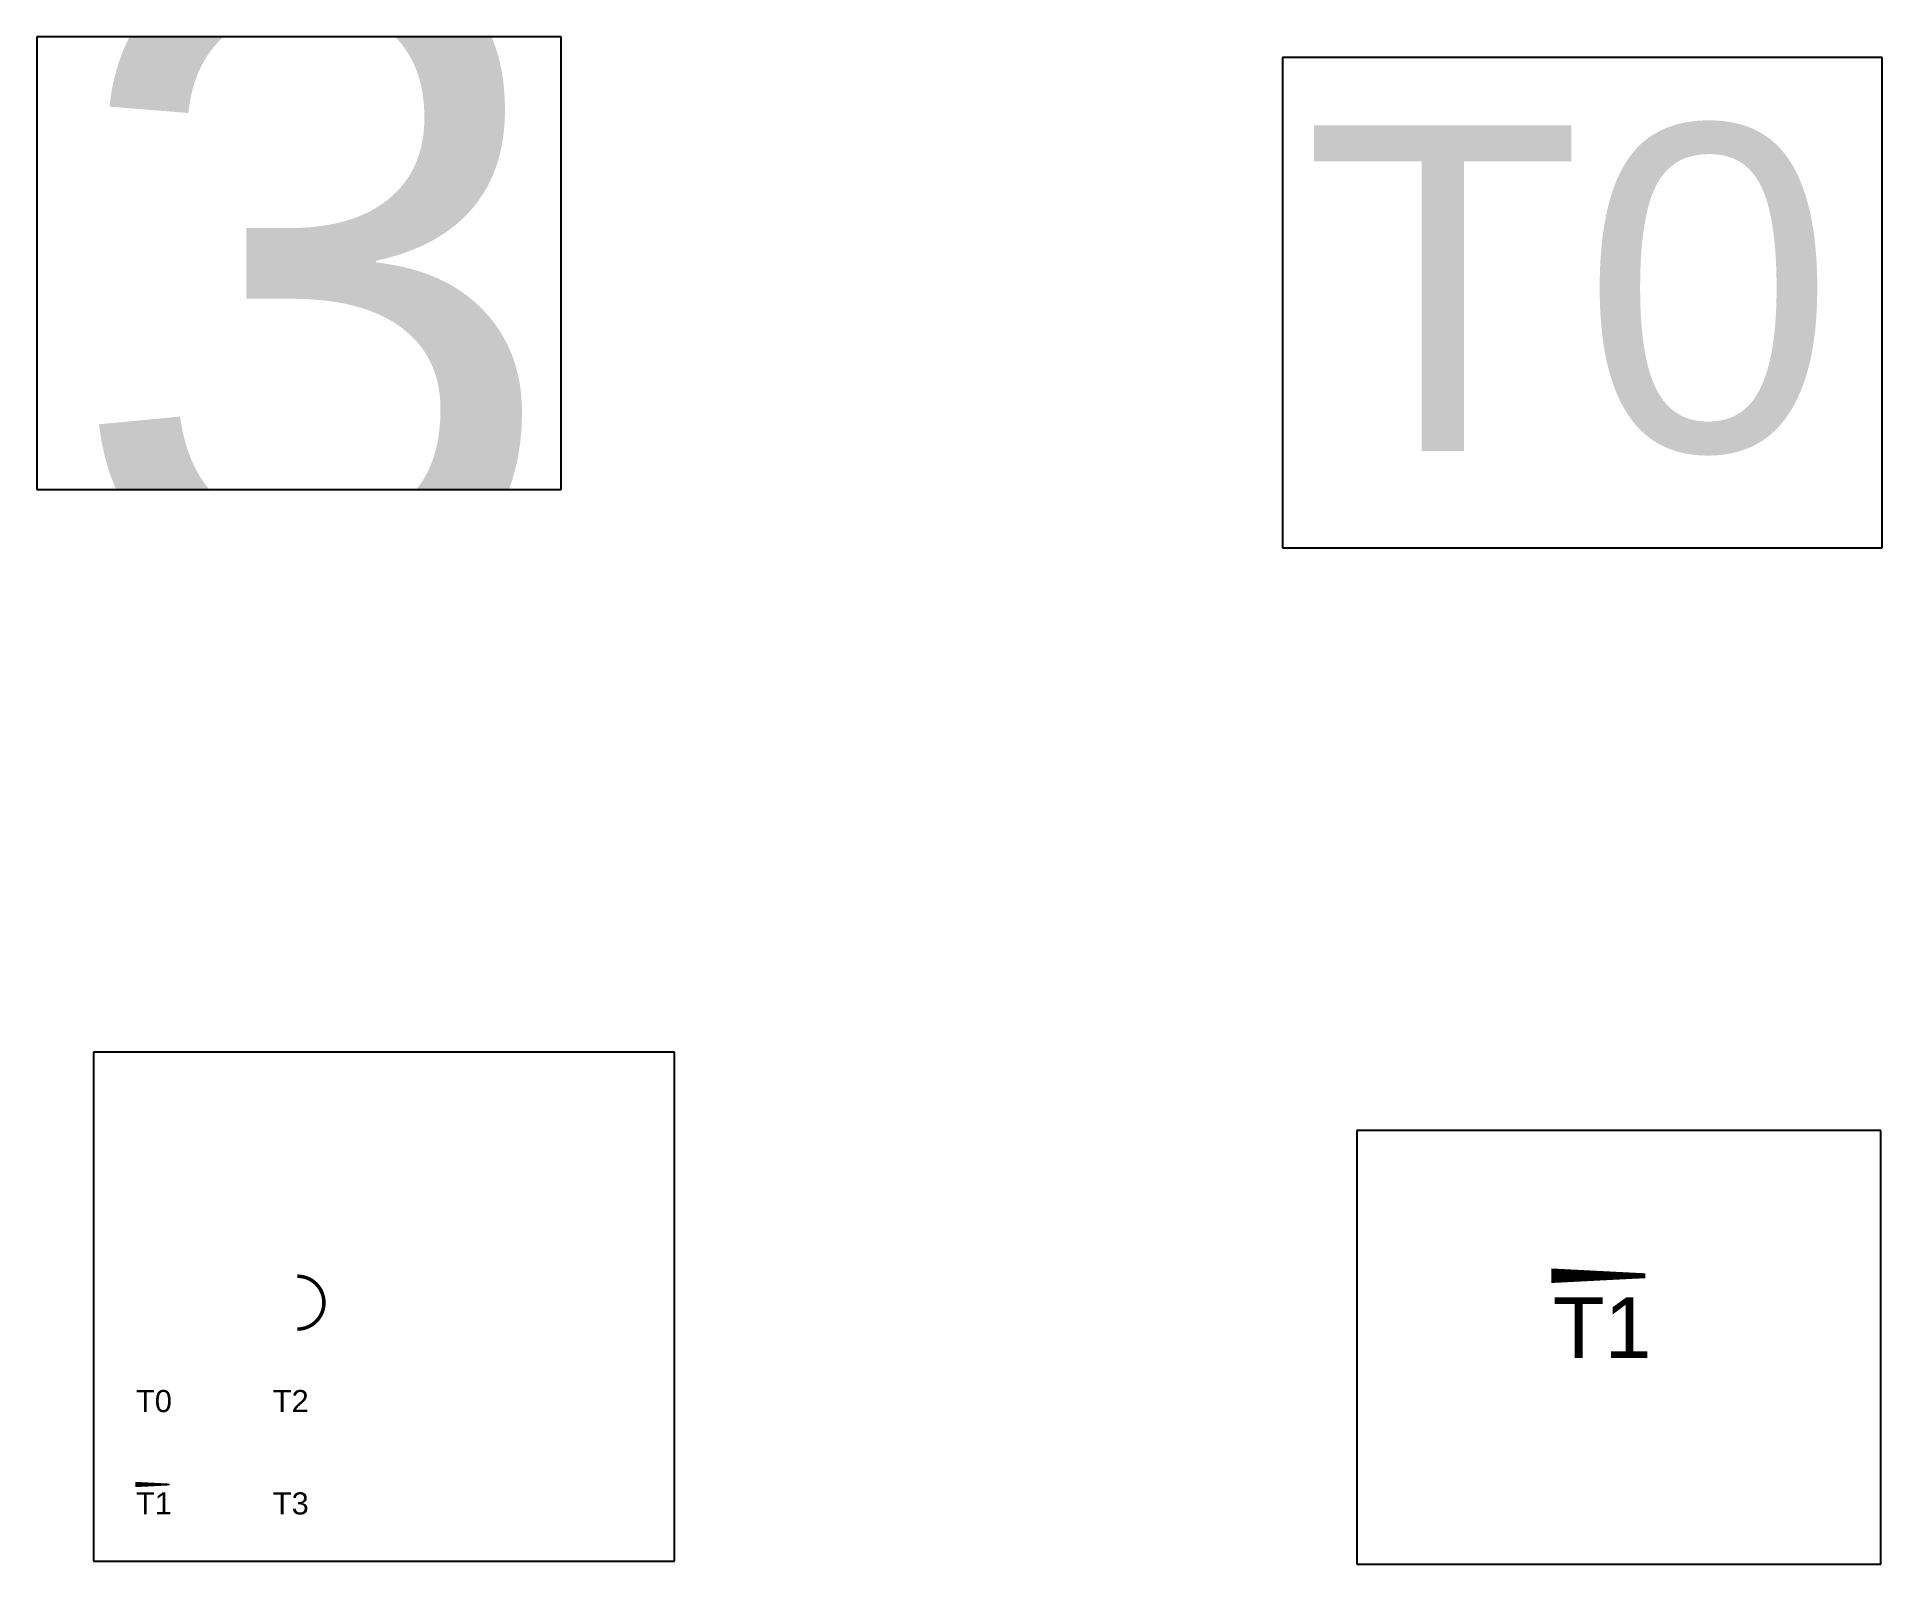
# Paper-space layout 'Layout1' of a CAD drawing. Header units: metres. Extents: x 18 to 213, y 18 to 180.
# The model-space entities are those that its viewports show. They can reach past a viewport. Long polylines and large blocks are cut down to what shows.
import ezdxf

# ---------------------------------------------------------------- set-up
doc = ezdxf.new("R2010")
doc.units = ezdxf.units.M
doc.styles.get("Standard").update_dxf_attribs({"font": 'arial.ttf'})

msp = doc.modelspace()

# ---------------------------------------------------------------- linework, layer by layer
at = {"color": 4}
for points in [[(294, 374, 0, 0, 0), (374.875, 374, 4, 4, 1), (374.875, 433.898, 0, 0, 0), (292.564, 433.898, 0, 0, 0)], [(191.4, 198, 6, 2, 0), (230.183, 198, 0, 0, 0)]]:
    msp.add_lwpolyline(points, format="xyseb", dxfattribs=at)

# ---------------------------------------------------------------- texts
for s, p in [('T0', (192, 280)), ('T2', (346.912, 280)), ('T3', (346.912, 164.09)), ('T1', (192, 164.09))]:
    msp.add_text(s, height=25).set_placement(p)

psp = doc.layouts.get("Layout1")

# ---------------------------------------------------------------- linework, layer by layer
at = {"color": 1}
for p, q in [((73.3, 179.5), (17.7, 179.5)), ((17.7, 179.5), (17.7, 131.5)), ((73.3, 131.5), (73.3, 179.5)), ((17.7, 131.5), (73.3, 131.5))]:
    psp.add_line(p, q, dxfattribs=at)
at = {"color": 3}
for p, q in [((149.78, 177.3), (149.78, 125.3)), ((213.38, 177.3), (149.78, 177.3)), ((213.38, 125.3), (213.38, 177.3)), ((149.78, 125.3), (213.38, 125.3))]:
    psp.add_line(p, q, dxfattribs=at)
at = {"color": 5}
for p, q in [((23.7, 71.81), (23.7, 17.81)), ((85.3, 71.81), (23.7, 71.81)), ((85.3, 17.81), (85.3, 71.81)), ((23.7, 17.81), (85.3, 17.81))]:
    psp.add_line(p, q, dxfattribs=at)
at = {"color": 4}
for p, q in [((157.66, 63.5), (157.66, 17.5)), ((213.26, 63.5), (157.66, 63.5)), ((213.26, 17.5), (213.26, 63.5)), ((157.66, 17.5), (213.26, 17.5))]:
    psp.add_line(p, q, dxfattribs=at)

# ---------------------------------------------------------------- viewports
at = {"layer": '0'}
for center, size, view_center_point, view_height, status in [((45.5, 155.5), (55.6, 48), (377.404, 176.822), 17.71794, 3), ((181.58, 151.3), (63.6, 52), (213.357, 291.375), 37.62108, 4), ((185.46, 40.5), (55.6, 46), (219.251, 168.475), 178.98885, 5)]:
    psp.add_viewport(center=center, size=size, view_center_point=view_center_point, view_height=view_height, status=status, dxfattribs=at)
psp.add_viewport(center=(54.5, 44.81), size=(61.6, 54), view_center_point=(472.761, 399.425), view_height=576.562, dxfattribs=at)

doc.saveas('drawing.dxf')
